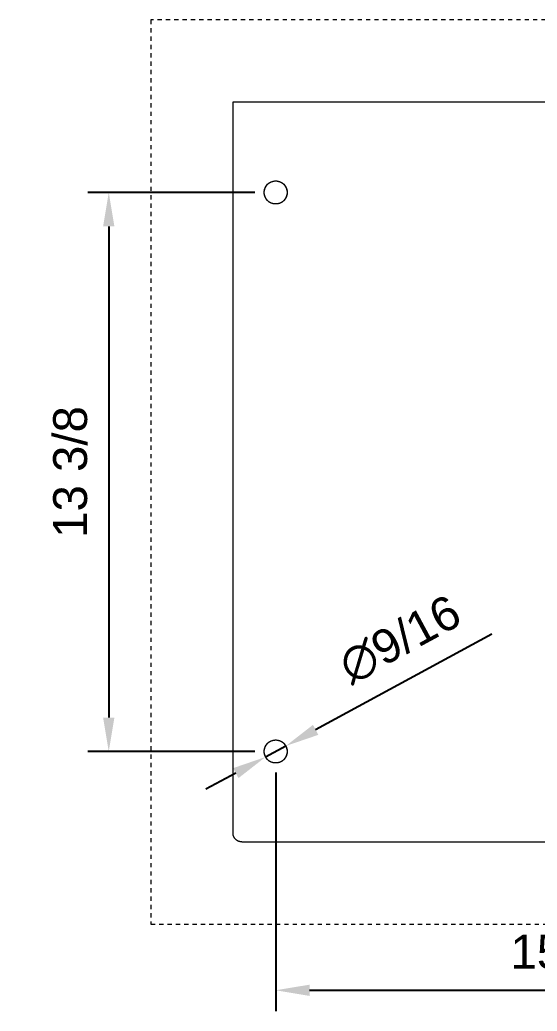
# Model space of a CAD drawing. Header units: inches. Extents: x 1.4 to 100.8, y 1 to 65.9.
# Drawn here: x 27.09 to 39.5, y 0.99 to 24.74 of the extents above; entities that cross this region are included whole.
import ezdxf

# ---------------------------------------------------------------- set-up
doc = ezdxf.new("R2010")
doc.units = ezdxf.units.IN
doc.linetypes.add('HIDDEN', pattern=[1.905, 1.27, -0.635])
for name, color, linetype, lineweight in [('ZANO_R', 7, 'Continuous', 0), ('ZANO_R_przerywana', 250, 'HIDDEN', 0), ('ZANO_W', 1, 'Continuous', 0)]:
    doc.layers.add(name, color=color, linetype=linetype, lineweight=lineweight)
doc.styles.get("Standard").update_dxf_attribs({"font": 'arial.ttf'})
doc.dimstyles.new('amerykanie', dxfattribs={"dimtxt": 50, "dimasz": 50, "dimexe": 0.5, "dimexo": 0.5, "dimgap": 1, "dimtad": 1, "dimdec": 0, "dimzin": 0, "dimlunit": 5, "dimtxsty": 'Standard', "dimcen": 0.09, "dimclrd": 1, "dimclre": 1, "dimclrt": 1, "dimazin": 0, "dimtfac": 1, "dimtdec": 0, "dimtmove": 0, "dimatfit": 3, "dimfxl": 1, "dimtzin": 0, "dimarcsym": 1})

# ---------------------------------------------------------------- blocks, each defined once
blk = doc.blocks.new('*D360')
at = {"layer": 'ZANO_W', "color": 1, "lineweight": -2}
for p, q in [((32.728, 20.602), (28.727, 20.602)), ((29.227, 19.789), (29.227, 8.024)), ((32.728, 7.211), (28.727, 7.211))]:
    blk.add_line(p, q, dxfattribs=at)
at = {"layer": 'ZANO_W', "color": 1}
for points in [[(29.362, 19.789), (29.091, 19.789), (29.227, 20.602)], [(29.091, 8.024), (29.362, 8.024), (29.227, 7.211)]]:
    blk.add_solid(points, dxfattribs=at)
at = {"layer": 'ZANO_W', "color": 1, "insert": (28.306, 13.906), "char_height": 0.8125, "attachment_point": 5, "rotation": 90}
blk.add_mtext('13 3/8', dxfattribs=at)
blk = doc.blocks.new('*D361')
at = {"layer": 'ZANO_W', "color": 1, "lineweight": -2}
for p, q in [((33.228, 6.711), (33.228, 0.991)), ((48.903, 6.711), (48.903, 0.991)), ((34.041, 1.491), (48.09, 1.491))]:
    blk.add_line(p, q, dxfattribs=at)
at = {"layer": 'ZANO_W', "color": 1}
for points in [[(34.041, 1.626), (34.041, 1.355), (33.228, 1.491)], [(48.09, 1.355), (48.09, 1.626), (48.903, 1.491)]]:
    blk.add_solid(points, dxfattribs=at)
at = {"layer": 'ZANO_W', "color": 1, "insert": (41.065, 2.411), "char_height": 0.8125, "attachment_point": 5}
blk.add_mtext('15 11/16', dxfattribs=at)
blk = doc.blocks.new('*D362')
at = {"layer": 'ZANO_W', "color": 1, "lineweight": -2}
for p, q in [((38.412, 10.018), (34.185, 7.73)), ((32.986, 7.08), (33.471, 7.343)), ((32.271, 6.693), (31.557, 6.306))]:
    blk.add_line(p, q, dxfattribs=at)
at = {"layer": 'ZANO_W', "color": 1}
for points in [[(34.121, 7.849), (34.25, 7.61), (33.471, 7.343)], [(32.336, 6.574), (32.207, 6.812), (32.986, 7.08)]]:
    blk.add_solid(points, dxfattribs=at)
at = {"layer": 'ZANO_W', "color": 1, "insert": (36.209, 9.892), "char_height": 0.8125, "attachment_point": 5, "rotation": 28.4386}
blk.add_mtext('∅9/16', dxfattribs=at)

msp = doc.modelspace()

# ---------------------------------------------------------------- linework, layer by layer
at = {"layer": 'ZANO_R'}
for p, q in [((32.32246, 22.76762), (32.20432, 22.76762)), ((32.20432, 22.76594), (32.20432, 5.25802)), ((49.71392, 22.76762), (32.3232, 22.76762)), ((32.95848, 20.65825), (32.9606, 20.66753)), ((32.9606, 20.66753), (32.96304, 20.67673)), ((32.96304, 20.67673), (32.96579, 20.68584)), ((32.96579, 20.68584), (32.96886, 20.69485)), ((32.96886, 20.69485), (32.97223, 20.70375)), ((32.97223, 20.70375), (32.97591, 20.71252)), ((32.97591, 20.71252), (32.97989, 20.72117)), ((32.97989, 20.72117), (32.98417, 20.72967)), ((32.98417, 20.72967), (32.98874, 20.73802)), ((32.98874, 20.73802), (32.99359, 20.7462)), ((32.99359, 20.7462), (32.99872, 20.75422)), ((32.99872, 20.75422), (33.00413, 20.76205)), ((33.00413, 20.76205), (33.0098, 20.76969)), ((33.0098, 20.76969), (33.01574, 20.77713)), ((33.01574, 20.77713), (33.02192, 20.78436)), ((33.02192, 20.78436), (33.02836, 20.79138)), ((33.02836, 20.79138), (33.03503, 20.79816)), ((33.03503, 20.79816), (33.04193, 20.80472)), ((33.04193, 20.80472), (33.04905, 20.81103)), ((33.04905, 20.81103), (33.05639, 20.81709)), ((33.05639, 20.81709), (33.06393, 20.82289)), ((33.06393, 20.82289), (33.07167, 20.82843)), ((33.07167, 20.82843), (33.07959, 20.8337)), ((33.07959, 20.8337), (33.08769, 20.8387)), ((33.08769, 20.8387), (33.09596, 20.84341)), ((33.09596, 20.84341), (33.10439, 20.84783)), ((33.10439, 20.84783), (33.11296, 20.85196)), ((33.11296, 20.85196), (33.12168, 20.85579)), ((33.12168, 20.85579), (33.13051, 20.85932)), ((33.13051, 20.85932), (33.13947, 20.86254)), ((33.13947, 20.86254), (33.14853, 20.86545)), ((33.14853, 20.86545), (33.15769, 20.86804)), ((33.15769, 20.86804), (33.16693, 20.87032)), ((33.16693, 20.87032), (33.17624, 20.87228)), ((33.17624, 20.87228), (33.18562, 20.87391)), ((33.18562, 20.87391), (33.19504, 20.87522)), ((33.19504, 20.87522), (33.20451, 20.87621)), ((33.20451, 20.87621), (33.214, 20.87686)), ((33.214, 20.87686), (33.22351, 20.87719)), ((33.22351, 20.87719), (33.23303, 20.87719)), ((33.23303, 20.87719), (33.24254, 20.87686)), ((33.24254, 20.87686), (33.25204, 20.87621)), ((33.25204, 20.87621), (33.2615, 20.87522)), ((33.2615, 20.87522), (33.27093, 20.87391)), ((33.27093, 20.87391), (33.2803, 20.87228)), ((33.2803, 20.87228), (33.28962, 20.87032)), ((33.28962, 20.87032), (33.29886, 20.86804)), ((33.29886, 20.86804), (33.30801, 20.86545)), ((33.30801, 20.86545), (33.31707, 20.86254)), ((33.31707, 20.86254), (33.32603, 20.85932)), ((33.32603, 20.85932), (33.33487, 20.85579)), ((33.33487, 20.85579), (33.34358, 20.85196)), ((33.34358, 20.85196), (33.35216, 20.84783)), ((33.35216, 20.84783), (33.36058, 20.84341)), ((33.36058, 20.84341), (33.36885, 20.8387)), ((33.36885, 20.8387), (33.37695, 20.8337)), ((33.37695, 20.8337), (33.38488, 20.82843)), ((33.38488, 20.82843), (33.39261, 20.82289)), ((33.39261, 20.82289), (33.40016, 20.81709)), ((33.40016, 20.81709), (33.40749, 20.81103)), ((33.40749, 20.81103), (33.41462, 20.80472)), ((33.41462, 20.80472), (33.42152, 20.79816)), ((33.42152, 20.79816), (33.42819, 20.79138)), ((33.42819, 20.79138), (33.43462, 20.78436)), ((33.43462, 20.78436), (33.44081, 20.77713)), ((33.44081, 20.77713), (33.44674, 20.76969)), ((33.44674, 20.76969), (33.45242, 20.76205)), ((33.45242, 20.76205), (33.45782, 20.75422)), ((33.45782, 20.75422), (33.46295, 20.7462)), ((33.46295, 20.7462), (33.46781, 20.73802)), ((33.46781, 20.73802), (33.47238, 20.72967)), ((33.47238, 20.72967), (33.47665, 20.72117)), ((33.47665, 20.72117), (33.48063, 20.71252)), ((33.48063, 20.71252), (33.48431, 20.70375)), ((33.48431, 20.70375), (33.48769, 20.69485)), ((33.48769, 20.69485), (33.49075, 20.68584)), ((33.49075, 20.68584), (33.49351, 20.67673)), ((33.49351, 20.67673), (33.49594, 20.66753)), ((33.49594, 20.66753), (33.49806, 20.65825)), ((32.95259, 20.60155), (32.95276, 20.61107)), ((32.95276, 20.59204), (32.95259, 20.60155)), ((32.95276, 20.61107), (32.95325, 20.62057)), ((32.95325, 20.58253), (32.95276, 20.59204)), ((32.95325, 20.62057), (32.95407, 20.63005)), ((32.95407, 20.57305), (32.95325, 20.58253)), ((32.95407, 20.63005), (32.95522, 20.6395)), ((32.95522, 20.5636), (32.95407, 20.57305)), ((32.95522, 20.6395), (32.95669, 20.6489)), ((32.95669, 20.5542), (32.95522, 20.5636)), ((32.95669, 20.6489), (32.95848, 20.65825)), ((32.95848, 20.54486), (32.95669, 20.5542)), ((32.9606, 20.53558), (32.95848, 20.54486)), ((32.96304, 20.52638), (32.9606, 20.53558)), ((32.96579, 20.51727), (32.96304, 20.52638)), ((32.96886, 20.50826), (32.96579, 20.51727)), ((32.97223, 20.49936), (32.96886, 20.50826)), ((32.97591, 20.49058), (32.97223, 20.49936)), ((32.97989, 20.48194), (32.97591, 20.49058)), ((32.98417, 20.47344), (32.97989, 20.48194)), ((32.98874, 20.46509), (32.98417, 20.47344)), ((32.99359, 20.4569), (32.98874, 20.46509)), ((32.99872, 20.44889), (32.99359, 20.4569)), ((33.00413, 20.44106), (32.99872, 20.44889)), ((33.0098, 20.43342), (33.00413, 20.44106)), ((33.01574, 20.42597), (33.0098, 20.43342)), ((33.02192, 20.41874), (33.01574, 20.42597)), ((33.44081, 20.42597), (33.43462, 20.41874)), ((33.44674, 20.43342), (33.44081, 20.42597)), ((33.45242, 20.44106), (33.44674, 20.43342)), ((33.45782, 20.44889), (33.45242, 20.44106)), ((33.46295, 20.4569), (33.45782, 20.44889)), ((33.46781, 20.46509), (33.46295, 20.4569)), ((33.47238, 20.47344), (33.46781, 20.46509)), ((33.47665, 20.48194), (33.47238, 20.47344)), ((33.48063, 20.49058), (33.47665, 20.48194)), ((33.48431, 20.49936), (33.48063, 20.49058)), ((33.48769, 20.50826), (33.48431, 20.49936)), ((33.49075, 20.51727), (33.48769, 20.50826)), ((33.49351, 20.52638), (33.49075, 20.51727)), ((33.49594, 20.53558), (33.49351, 20.52638)), ((33.49806, 20.54486), (33.49594, 20.53558)), ((33.49806, 20.65825), (33.49986, 20.6489)), ((33.49986, 20.5542), (33.49806, 20.54486)), ((33.49986, 20.6489), (33.50133, 20.6395)), ((33.50133, 20.5636), (33.49986, 20.5542)), ((33.50133, 20.6395), (33.50248, 20.63005)), ((33.50248, 20.57305), (33.50133, 20.5636)), ((33.50248, 20.63005), (33.5033, 20.62057)), ((33.5033, 20.58253), (33.50248, 20.57305)), ((33.5033, 20.62057), (33.50379, 20.61107)), ((33.50379, 20.59204), (33.5033, 20.58253)), ((33.50379, 20.61107), (33.50395, 20.60155)), ((33.50395, 20.60155), (33.50379, 20.59204)), ((33.02836, 20.41173), (33.02192, 20.41874)), ((33.03503, 20.40494), (33.02836, 20.41173)), ((33.04193, 20.39839), (33.03503, 20.40494)), ((33.04905, 20.39208), (33.04193, 20.39839)), ((33.05639, 20.38602), (33.04905, 20.39208)), ((33.06393, 20.38021), (33.05639, 20.38602)), ((33.07167, 20.37467), (33.06393, 20.38021)), ((33.07959, 20.3694), (33.07167, 20.37467)), ((33.08769, 20.36441), (33.07959, 20.3694)), ((33.09596, 20.3597), (33.08769, 20.36441)), ((33.10439, 20.35528), (33.09596, 20.3597)), ((33.11296, 20.35115), (33.10439, 20.35528)), ((33.12168, 20.34732), (33.11296, 20.35115)), ((33.13051, 20.34379), (33.12168, 20.34732)), ((33.13947, 20.34057), (33.13051, 20.34379)), ((33.14853, 20.33766), (33.13947, 20.34057)), ((33.15769, 20.33506), (33.14853, 20.33766)), ((33.16693, 20.33278), (33.15769, 20.33506)), ((33.17624, 20.33083), (33.16693, 20.33278)), ((33.18562, 20.32919), (33.17624, 20.33083)), ((33.19504, 20.32788), (33.18562, 20.32919)), ((33.20451, 20.3269), (33.19504, 20.32788)), ((33.214, 20.32624), (33.20451, 20.3269)), ((33.22351, 20.32591), (33.214, 20.32624)), ((33.23303, 20.32591), (33.22351, 20.32591)), ((33.24254, 20.32624), (33.23303, 20.32591)), ((33.25204, 20.3269), (33.24254, 20.32624)), ((33.2615, 20.32788), (33.25204, 20.3269)), ((33.27093, 20.32919), (33.2615, 20.32788)), ((33.2803, 20.33083), (33.27093, 20.32919)), ((33.28962, 20.33278), (33.2803, 20.33083)), ((33.29886, 20.33506), (33.28962, 20.33278)), ((33.30801, 20.33766), (33.29886, 20.33506)), ((33.31707, 20.34057), (33.30801, 20.33766)), ((33.32603, 20.34379), (33.31707, 20.34057)), ((33.33487, 20.34732), (33.32603, 20.34379)), ((33.34358, 20.35115), (33.33487, 20.34732)), ((33.35216, 20.35528), (33.34358, 20.35115)), ((33.36058, 20.3597), (33.35216, 20.35528)), ((33.36885, 20.36441), (33.36058, 20.3597)), ((33.37695, 20.3694), (33.36885, 20.36441)), ((33.38488, 20.37467), (33.37695, 20.3694)), ((33.39261, 20.38021), (33.38488, 20.37467)), ((33.40016, 20.38602), (33.39261, 20.38021)), ((33.40749, 20.39208), (33.40016, 20.38602)), ((33.41462, 20.39839), (33.40749, 20.39208)), ((33.42152, 20.40494), (33.41462, 20.39839)), ((33.42819, 20.41173), (33.42152, 20.40494)), ((33.43462, 20.41874), (33.42819, 20.41173)), ((32.99359, 7.356), (32.99872, 7.36401)), ((32.99872, 7.36401), (33.00413, 7.37184)), ((33.00413, 7.37184), (33.0098, 7.37948)), ((33.0098, 7.37948), (33.01574, 7.38692)), ((33.01574, 7.38692), (33.02192, 7.39416)), ((33.02192, 7.39416), (33.02836, 7.40117)), ((33.02836, 7.40117), (33.03503, 7.40796)), ((33.03503, 7.40796), (33.04193, 7.41451)), ((33.04193, 7.41451), (33.04905, 7.42082)), ((33.04905, 7.42082), (33.05639, 7.42688)), ((33.05639, 7.42688), (33.06393, 7.43269)), ((33.06393, 7.43269), (33.07167, 7.43823)), ((33.07167, 7.43823), (33.07959, 7.4435)), ((33.07959, 7.4435), (33.08769, 7.44849)), ((33.08769, 7.44849), (33.09596, 7.4532)), ((33.09596, 7.4532), (33.10439, 7.45762)), ((33.10439, 7.45762), (33.11296, 7.46175)), ((33.11296, 7.46175), (33.12168, 7.46558)), ((33.12168, 7.46558), (33.13051, 7.46911)), ((33.13051, 7.46911), (33.13947, 7.47233)), ((33.13947, 7.47233), (33.14853, 7.47524)), ((33.14853, 7.47524), (33.15769, 7.47784)), ((33.15769, 7.47784), (33.16693, 7.48011)), ((33.16693, 7.48011), (33.17624, 7.48207)), ((33.17624, 7.48207), (33.18562, 7.48371)), ((33.18562, 7.48371), (33.19504, 7.48502)), ((33.19504, 7.48502), (33.20451, 7.486)), ((33.20451, 7.486), (33.214, 7.48666)), ((33.214, 7.48666), (33.22351, 7.48699)), ((33.22351, 7.48699), (33.23303, 7.48699)), ((33.23303, 7.48699), (33.24254, 7.48666)), ((33.24254, 7.48666), (33.25204, 7.486)), ((33.25204, 7.486), (33.2615, 7.48502)), ((33.2615, 7.48502), (33.27093, 7.48371)), ((33.27093, 7.48371), (33.2803, 7.48207)), ((33.2803, 7.48207), (33.28962, 7.48011)), ((33.28962, 7.48011), (33.29886, 7.47784)), ((33.29886, 7.47784), (33.30801, 7.47524)), ((33.30801, 7.47524), (33.31707, 7.47233)), ((33.31707, 7.47233), (33.32603, 7.46911)), ((33.32603, 7.46911), (33.33487, 7.46558)), ((33.33487, 7.46558), (33.34358, 7.46175)), ((33.34358, 7.46175), (33.35216, 7.45762)), ((33.35216, 7.45762), (33.36058, 7.4532)), ((33.36058, 7.4532), (33.36885, 7.44849)), ((33.36885, 7.44849), (33.37695, 7.4435)), ((33.37695, 7.4435), (33.38488, 7.43823)), ((33.38488, 7.43823), (33.39261, 7.43269)), ((33.39261, 7.43269), (33.40016, 7.42688)), ((33.40016, 7.42688), (33.40749, 7.42082)), ((33.40749, 7.42082), (33.41462, 7.41451)), ((33.41462, 7.41451), (33.42152, 7.40796)), ((33.42152, 7.40796), (33.42819, 7.40117)), ((33.42819, 7.40117), (33.43462, 7.39416)), ((33.43462, 7.39416), (33.44081, 7.38692)), ((33.44081, 7.38692), (33.44674, 7.37948)), ((33.44674, 7.37948), (33.45242, 7.37184)), ((33.45242, 7.37184), (33.45782, 7.36401)), ((33.45782, 7.36401), (33.46295, 7.356)), ((32.95259, 7.21135), (32.95276, 7.22086)), ((32.95276, 7.20183), (32.95259, 7.21135)), ((32.95276, 7.22086), (32.95325, 7.23037)), ((32.95325, 7.19233), (32.95276, 7.20183)), ((32.95325, 7.23037), (32.95407, 7.23985)), ((32.95407, 7.18285), (32.95325, 7.19233)), ((32.95407, 7.23985), (32.95522, 7.24929)), ((32.95522, 7.1734), (32.95407, 7.18285)), ((32.95522, 7.24929), (32.95669, 7.2587)), ((32.95669, 7.164), (32.95522, 7.1734)), ((32.95669, 7.2587), (32.95848, 7.26804)), ((32.95848, 7.15465), (32.95669, 7.164)), ((32.95848, 7.26804), (32.9606, 7.27732)), ((32.9606, 7.14537), (32.95848, 7.15465)), ((32.9606, 7.27732), (32.96304, 7.28652)), ((32.96304, 7.13617), (32.9606, 7.14537)), ((32.96304, 7.28652), (32.96579, 7.29563)), ((32.96579, 7.12706), (32.96304, 7.13617)), ((32.96579, 7.29563), (32.96886, 7.30464)), ((32.96886, 7.11805), (32.96579, 7.12706)), ((32.96886, 7.30464), (32.97223, 7.31354)), ((32.97223, 7.31354), (32.97591, 7.32232)), ((32.97591, 7.32232), (32.97989, 7.33096)), ((32.97989, 7.33096), (32.98417, 7.33946)), ((32.98417, 7.33946), (32.98874, 7.34781)), ((32.98874, 7.34781), (32.99359, 7.356)), ((33.46295, 7.356), (33.46781, 7.34781)), ((33.46781, 7.34781), (33.47238, 7.33946)), ((33.47238, 7.33946), (33.47665, 7.33096)), ((33.47665, 7.33096), (33.48063, 7.32232)), ((33.48063, 7.32232), (33.48431, 7.31354)), ((33.48431, 7.31354), (33.48769, 7.30464)), ((33.48769, 7.30464), (33.49075, 7.29563)), ((33.49075, 7.12706), (33.48769, 7.11805)), ((33.49075, 7.29563), (33.49351, 7.28652)), ((33.49351, 7.13617), (33.49075, 7.12706)), ((33.49351, 7.28652), (33.49594, 7.27732)), ((33.49594, 7.14537), (33.49351, 7.13617)), ((33.49594, 7.27732), (33.49806, 7.26804)), ((33.49806, 7.15465), (33.49594, 7.14537)), ((33.49806, 7.26804), (33.49986, 7.2587)), ((33.49986, 7.164), (33.49806, 7.15465)), ((33.49986, 7.2587), (33.50133, 7.24929)), ((33.50133, 7.1734), (33.49986, 7.164)), ((33.50133, 7.24929), (33.50248, 7.23985)), ((33.50248, 7.18285), (33.50133, 7.1734)), ((33.50248, 7.23985), (33.5033, 7.23037)), ((33.5033, 7.19233), (33.50248, 7.18285)), ((33.5033, 7.23037), (33.50379, 7.22086)), ((33.50379, 7.20183), (33.5033, 7.19233)), ((33.50379, 7.22086), (33.50395, 7.21135)), ((33.50395, 7.21135), (33.50379, 7.20183)), ((32.97223, 7.10915), (32.96886, 7.11805)), ((32.97591, 7.10038), (32.97223, 7.10915)), ((32.97989, 7.09173), (32.97591, 7.10038)), ((32.98417, 7.08323), (32.97989, 7.09173)), ((32.98874, 7.07488), (32.98417, 7.08323)), ((32.99359, 7.0667), (32.98874, 7.07488)), ((32.99872, 7.05868), (32.99359, 7.0667)), ((33.00413, 7.05085), (32.99872, 7.05868)), ((33.0098, 7.04321), (33.00413, 7.05085)), ((33.01574, 7.03577), (33.0098, 7.04321)), ((33.02192, 7.02854), (33.01574, 7.03577)), ((33.02836, 7.02152), (33.02192, 7.02854)), ((33.03503, 7.01474), (33.02836, 7.02152)), ((33.04193, 7.00818), (33.03503, 7.01474)), ((33.04905, 7.00187), (33.04193, 7.00818)), ((33.05639, 6.99581), (33.04905, 7.00187)), ((33.06393, 6.99001), (33.05639, 6.99581)), ((33.07167, 6.98447), (33.06393, 6.99001)), ((33.07959, 6.9792), (33.07167, 6.98447)), ((33.08769, 6.9742), (33.07959, 6.9792)), ((33.09596, 6.96949), (33.08769, 6.9742)), ((33.10439, 6.96507), (33.09596, 6.96949)), ((33.11296, 6.96094), (33.10439, 6.96507)), ((33.12168, 6.95711), (33.11296, 6.96094)), ((33.13051, 6.95358), (33.12168, 6.95711)), ((33.13947, 6.95036), (33.13051, 6.95358)), ((33.14853, 6.94745), (33.13947, 6.95036)), ((33.15769, 6.94485), (33.14853, 6.94745)), ((33.16693, 6.94258), (33.15769, 6.94485)), ((33.17624, 6.94062), (33.16693, 6.94258)), ((33.18562, 6.93899), (33.17624, 6.94062)), ((33.19504, 6.93768), (33.18562, 6.93899)), ((33.20451, 6.93669), (33.19504, 6.93768)), ((33.214, 6.93603), (33.20451, 6.93669)), ((33.22351, 6.93571), (33.214, 6.93603)), ((33.23303, 6.93571), (33.22351, 6.93571)), ((33.24254, 6.93603), (33.23303, 6.93571)), ((33.25204, 6.93669), (33.24254, 6.93603)), ((33.2615, 6.93768), (33.25204, 6.93669)), ((33.27093, 6.93899), (33.2615, 6.93768)), ((33.2803, 6.94062), (33.27093, 6.93899)), ((33.28962, 6.94258), (33.2803, 6.94062)), ((33.29886, 6.94485), (33.28962, 6.94258)), ((33.30801, 6.94745), (33.29886, 6.94485)), ((33.31707, 6.95036), (33.30801, 6.94745)), ((33.32603, 6.95358), (33.31707, 6.95036)), ((33.33487, 6.95711), (33.32603, 6.95358)), ((33.34358, 6.96094), (33.33487, 6.95711)), ((33.35216, 6.96507), (33.34358, 6.96094)), ((33.36058, 6.96949), (33.35216, 6.96507)), ((33.36885, 6.9742), (33.36058, 6.96949)), ((33.37695, 6.9792), (33.36885, 6.9742)), ((33.38488, 6.98447), (33.37695, 6.9792)), ((33.39261, 6.99001), (33.38488, 6.98447)), ((33.40016, 6.99581), (33.39261, 6.99001)), ((33.40749, 7.00187), (33.40016, 6.99581)), ((33.41462, 7.00818), (33.40749, 7.00187)), ((33.42152, 7.01474), (33.41462, 7.00818)), ((33.42819, 7.02152), (33.42152, 7.01474)), ((33.43462, 7.02854), (33.42819, 7.02152)), ((33.44081, 7.03577), (33.43462, 7.02854)), ((33.44674, 7.04321), (33.44081, 7.03577)), ((33.45242, 7.05085), (33.44674, 7.04321)), ((33.45782, 7.05868), (33.45242, 7.05085)), ((33.46295, 7.0667), (33.45782, 7.05868)), ((33.46781, 7.07488), (33.46295, 7.0667)), ((33.47238, 7.08323), (33.46781, 7.07488)), ((33.47665, 7.09173), (33.47238, 7.08323)), ((33.48063, 7.10038), (33.47665, 7.09173)), ((33.48431, 7.10915), (33.48063, 7.10038)), ((33.48769, 7.11805), (33.48431, 7.10915)), ((32.20444, 5.25069), (32.20432, 5.25795)), ((32.20481, 5.24344), (32.20444, 5.25069)), ((32.20543, 5.2362), (32.20481, 5.24344)), ((32.2063, 5.22899), (32.20543, 5.2362)), ((32.20741, 5.22182), (32.2063, 5.22899)), ((32.20876, 5.21468), (32.20741, 5.22182)), ((32.21036, 5.2076), (32.20876, 5.21468)), ((32.2122, 5.20057), (32.21036, 5.2076)), ((32.21428, 5.19362), (32.2122, 5.20057)), ((32.21659, 5.18673), (32.21428, 5.19362)), ((32.21914, 5.17993), (32.21659, 5.18673)), ((32.22192, 5.17322), (32.21914, 5.17993)), ((32.22493, 5.16661), (32.22192, 5.17322)), ((32.22816, 5.16011), (32.22493, 5.16661)), ((32.23161, 5.15372), (32.22816, 5.16011)), ((32.23528, 5.14745), (32.23161, 5.15372)), ((32.23915, 5.14131), (32.23528, 5.14745)), ((32.24324, 5.13531), (32.23915, 5.14131)), ((32.24753, 5.12945), (32.24324, 5.13531)), ((32.25201, 5.12374), (32.24753, 5.12945)), ((32.25669, 5.11818), (32.25201, 5.12374)), ((32.26156, 5.11279), (32.25669, 5.11818)), ((32.2666, 5.10757), (32.26156, 5.11279)), ((32.27183, 5.10253), (32.2666, 5.10757)), ((32.27722, 5.09766), (32.27183, 5.10253)), ((32.28277, 5.09298), (32.27722, 5.09766)), ((32.28848, 5.0885), (32.28277, 5.09298)), ((32.29434, 5.08421), (32.28848, 5.0885)), ((32.30035, 5.08012), (32.29434, 5.08421)), ((32.30648, 5.07624), (32.30035, 5.08012)), ((32.31275, 5.07258), (32.30648, 5.07624)), ((32.31914, 5.06913), (32.31275, 5.07258)), ((32.32565, 5.0659), (32.31914, 5.06913)), ((32.33226, 5.06289), (32.32565, 5.0659)), ((32.33897, 5.06011), (32.33226, 5.06289)), ((32.34577, 5.05756), (32.33897, 5.06011)), ((32.35265, 5.05525), (32.34577, 5.05756)), ((32.35961, 5.05317), (32.35265, 5.05525)), ((32.36663, 5.05133), (32.35961, 5.05317)), ((32.37371, 5.04973), (32.36663, 5.05133)), ((32.38085, 5.04838), (32.37371, 5.04973)), ((32.38802, 5.04726), (32.38085, 5.04838)), ((32.39523, 5.0464), (32.38802, 5.04726)), ((32.40247, 5.04578), (32.39523, 5.0464)), ((32.40972, 5.04541), (32.40247, 5.04578)), ((32.41698, 5.04528), (32.40972, 5.04541)), ((32.41705, 5.04528), (49.80776, 5.04528))]:
    msp.add_line(p, q, dxfattribs=at)
for centre, radius in [((33.22826, 20.60157), 0.27566), ((33.22828, 7.21132), 0.27567)]:
    msp.add_circle(centre, radius, dxfattribs=at)
at = {"layer": 'ZANO_R_przerywana', "ltscale": 0.05}
for p, q in [((51.8958, 24.73676), (30.23517, 24.73676)), ((30.23517, 24.73676), (30.23517, 3.07614)), ((30.23517, 3.07614), (51.8958, 3.07614))]:
    msp.add_line(p, q, dxfattribs=at)

# ---------------------------------------------------------------- dimensions: what is measured, and where the dimension line sits
at = {"layer": 'ZANO_W'}
dim = msp.add_linear_dim(base=(29.226821, 7.211317), p1=(33.228255, 20.601571), p2=(33.228279, 7.211317), angle=90, dimstyle='amerykanie', override={"dimtxt": 0.8125, "dimasz": 0.8125, "dimgap": 0.5, "dimdec": 4, "dimaunit": 1, "dimadec": 1, "dimtdec": 4, "dimtmove": 1, "dimfrac": 2}, dxfattribs=at)
dim.commit()
dim.dimension.update_dxf_attribs({"geometry": '*D360', "text_midpoint": (28.306438, 13.906444)})
dim = msp.add_diameter_dim_2p(p1=(32.98588, 7.08004), p2=(33.47068, 7.34259), dimstyle='amerykanie', override={"dimtxt": 0.8125, "dimasz": 0.8125, "dimgap": 0.5, "dimdec": 4, "dimaunit": 1, "dimadec": 1, "dimtdec": 4, "dimtmove": 1, "dimfrac": 2}, dxfattribs=at)
dim.commit()
dim.dimension.update_dxf_attribs({"geometry": '*D362', "text_midpoint": (36.2091, 9.89186)})
dim = msp.add_linear_dim(base=(48.90269, 1.49069), p1=(33.22828, 7.21132), p2=(48.90269, 7.21135), dimstyle='amerykanie', override={"dimtxt": 0.8125, "dimasz": 0.8125, "dimgap": 0.5, "dimdec": 4, "dimaunit": 1, "dimadec": 1, "dimtdec": 4, "dimtmove": 1, "dimfrac": 2}, dxfattribs=at)
dim.commit()
dim.dimension.update_dxf_attribs({"geometry": '*D361', "text_midpoint": (41.06549, 2.41079)})

doc.saveas('drawing.dxf')
